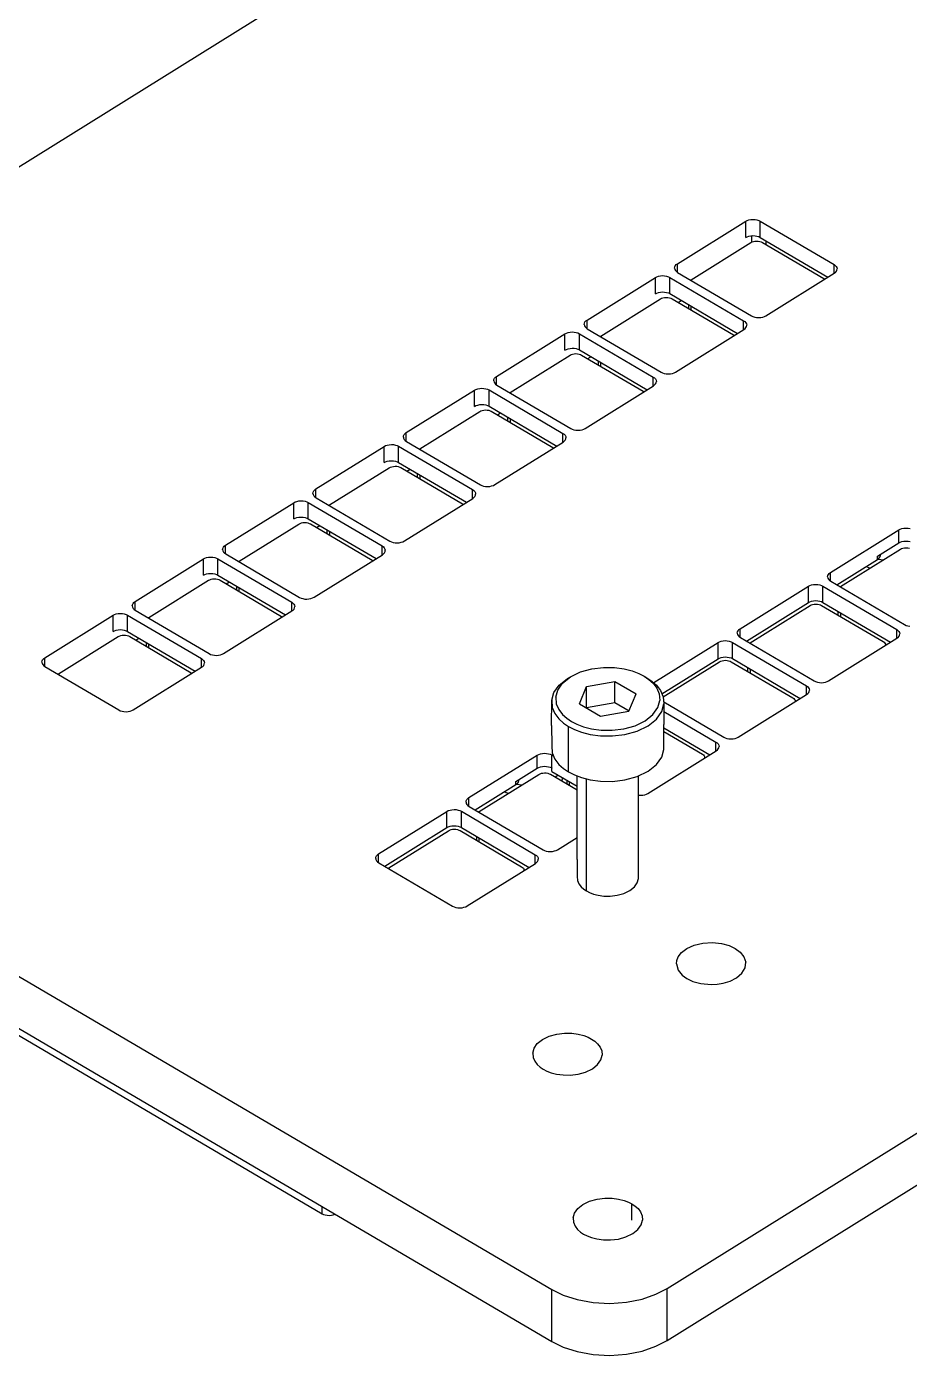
# Model space of a CAD drawing. Header units: millimetres. Extents: x -60 to 60, y 12 to 109.
# Drawn here: x -28.4 to 14.8, y 11.5 to 76.6 of the extents above; entities that cross this region are included whole.
import ezdxf

# ---------------------------------------------------------------- set-up
doc = ezdxf.new("R2010")
doc.units = ezdxf.units.MM
doc.layers.add('VISIBLE', color=7, linetype='Continuous')

msp = doc.modelspace()

# ---------------------------------------------------------------- linework, layer by layer
at = {"layer": 'VISIBLE'}
for p, q in [((-58.715, 51.078), (-2.978, 85.808)), ((3.475, 64.995), (6.819, 67.079)), ((6.819, 67.079), (6.889, 67.115)), ((6.819, 66.283), (6.819, 67.079)), ((6.889, 67.115), (6.973, 67.144)), ((6.973, 67.144), (7.068, 67.163)), ((7.068, 67.163), (7.171, 67.171)), ((7.171, 67.171), (7.273, 67.165)), ((7.273, 67.165), (7.37, 67.147)), ((7.37, 67.147), (7.455, 67.12)), ((7.455, 67.12), (7.526, 67.085)), ((7.526, 66.289), (7.526, 67.085)), ((7.526, 67.085), (11.142, 64.96)), ((4.143, 64.211), (7.069, 66.034)), ((6.819, 66.283), (6.889, 66.319)), ((6.819, 66.283), (6.819, 66.283)), ((6.889, 66.319), (6.973, 66.348)), ((6.973, 66.348), (7.068, 66.367)), ((7.068, 66.367), (7.171, 66.375)), ((7.069, 66.034), (7.125, 66.063)), ((7.115, 66.058), (7.115, 66.371)), ((7.125, 66.063), (7.192, 66.086)), ((7.125, 66.063), (7.192, 66.086)), ((7.171, 66.375), (7.273, 66.369)), ((7.192, 66.086), (7.269, 66.101)), ((7.192, 66.086), (7.269, 66.101)), ((7.269, 66.101), (7.35, 66.107)), ((7.269, 66.101), (7.35, 66.107)), ((7.273, 66.369), (7.37, 66.351)), ((7.35, 66.107), (7.433, 66.103)), ((7.37, 66.351), (7.455, 66.324)), ((7.433, 66.103), (7.51, 66.089)), ((7.455, 66.324), (7.526, 66.289)), ((7.51, 66.089), (7.578, 66.067)), ((7.526, 66.289), (10.843, 64.34)), ((7.578, 66.067), (7.635, 66.039)), ((7.635, 66.039), (10.648, 64.268)), ((7.822, 65.929), (7.822, 66.115)), ((3.334, 64.78), (3.343, 64.842)), ((3.334, 64.78), (3.346, 64.718)), ((3.343, 64.842), (3.372, 64.9)), ((3.346, 64.718), (3.378, 64.66)), ((3.372, 64.9), (3.418, 64.952)), ((3.378, 64.66), (3.426, 64.609)), ((3.418, 64.952), (3.475, 64.995)), ((3.426, 64.609), (3.485, 64.567)), ((3.475, 64.574), (3.475, 64.995)), ((3.485, 64.567), (7.101, 62.442)), ((7.808, 62.448), (11.152, 64.532)), ((11.142, 64.526), (11.142, 64.96)), ((11.142, 64.96), (11.201, 64.918)), ((11.152, 64.532), (11.21, 64.575)), ((11.201, 64.918), (11.249, 64.867)), ((11.21, 64.575), (11.255, 64.627)), ((11.249, 64.867), (11.281, 64.809)), ((11.255, 64.627), (11.284, 64.685)), ((11.281, 64.809), (11.293, 64.747)), ((11.284, 64.685), (11.293, 64.747)), ((-0.949, 62.238), (2.395, 64.322)), ((2.395, 64.322), (2.465, 64.358)), ((2.395, 63.526), (2.395, 64.322)), ((2.465, 64.358), (2.549, 64.387)), ((2.549, 64.387), (2.644, 64.407)), ((2.644, 64.407), (2.747, 64.414)), ((2.747, 64.414), (2.849, 64.408)), ((2.849, 64.408), (2.946, 64.391)), ((2.946, 64.391), (3.031, 64.363)), ((3.031, 64.363), (3.102, 64.328)), ((3.102, 63.532), (3.102, 64.328)), ((3.102, 64.328), (6.718, 62.203)), ((4.121, 64.194), (4.143, 64.211)), ((10.648, 64.268), (10.686, 64.241)), ((-0.281, 61.454), (2.645, 63.277)), ((2.395, 63.526), (2.465, 63.562)), ((2.395, 63.526), (2.395, 63.526)), ((2.465, 63.562), (2.549, 63.591)), ((2.549, 63.591), (2.644, 63.61)), ((2.644, 63.61), (2.747, 63.618)), ((2.645, 63.277), (2.701, 63.306)), ((2.701, 63.306), (2.768, 63.329)), ((2.701, 63.306), (2.768, 63.329)), ((2.747, 63.618), (2.849, 63.612)), ((2.768, 63.329), (2.845, 63.345)), ((2.768, 63.329), (2.845, 63.345)), ((2.845, 63.345), (2.926, 63.351)), ((2.845, 63.345), (2.926, 63.351)), ((2.849, 63.612), (2.946, 63.595)), ((2.926, 63.351), (3.008, 63.346)), ((2.946, 63.595), (3.031, 63.567)), ((3.008, 63.346), (3.086, 63.332)), ((3.031, 63.567), (3.102, 63.532)), ((3.086, 63.332), (3.154, 63.31)), ((3.102, 63.532), (6.419, 61.583)), ((3.154, 63.31), (3.211, 63.282)), ((3.211, 63.282), (6.224, 61.511)), ((3.51, 63.106), (3.664, 63.202)), ((4.03, 62.801), (4.03, 62.987)), ((4.151, 62.729), (4.151, 62.916)), ((-1.09, 62.023), (-1.081, 62.085)), ((-1.09, 62.023), (-1.078, 61.961)), ((-1.081, 62.085), (-1.052, 62.144)), ((-1.078, 61.961), (-1.046, 61.903)), ((-1.052, 62.144), (-1.006, 62.195)), ((-1.046, 61.903), (-0.998, 61.852)), ((-1.006, 62.195), (-0.949, 62.238)), ((-0.998, 61.852), (-0.939, 61.81)), ((-0.949, 61.818), (-0.949, 62.238)), ((6.718, 61.769), (6.718, 62.203)), ((6.718, 62.203), (6.777, 62.161)), ((6.777, 62.161), (6.825, 62.11)), ((6.785, 61.818), (6.831, 61.87)), ((6.825, 62.11), (6.857, 62.053)), ((6.831, 61.87), (6.86, 61.929)), ((6.857, 62.053), (6.869, 61.991)), ((6.86, 61.929), (6.869, 61.991)), ((7.101, 62.442), (7.172, 62.407)), ((7.172, 62.407), (7.257, 62.38)), ((7.257, 62.38), (7.354, 62.362)), ((7.354, 62.362), (7.457, 62.357)), ((7.457, 62.357), (7.559, 62.364)), ((7.559, 62.364), (7.655, 62.383)), ((7.655, 62.383), (7.739, 62.412)), ((7.739, 62.412), (7.808, 62.448)), ((-5.373, 59.481), (-2.029, 61.565)), ((-2.029, 61.565), (-1.959, 61.601)), ((-2.029, 60.769), (-2.029, 61.565)), ((-1.959, 61.601), (-1.875, 61.63)), ((-1.875, 61.63), (-1.78, 61.65)), ((-1.78, 61.65), (-1.677, 61.657)), ((-1.677, 61.657), (-1.575, 61.652)), ((-1.575, 61.652), (-1.478, 61.634)), ((-1.478, 61.634), (-1.393, 61.606)), ((-1.393, 61.606), (-1.322, 61.572)), ((-1.322, 60.776), (-1.322, 61.572)), ((-1.322, 61.572), (2.294, 59.447)), ((-0.939, 61.81), (2.677, 59.685)), ((-0.303, 61.437), (-0.281, 61.454)), ((3.384, 59.692), (6.728, 61.775)), ((6.224, 61.511), (6.262, 61.485)), ((6.728, 61.775), (6.785, 61.818)), ((-2.029, 60.769), (-1.959, 60.805)), ((-2.029, 60.769), (-2.029, 60.769)), ((-1.959, 60.805), (-1.875, 60.834)), ((-1.875, 60.834), (-1.78, 60.854)), ((-1.78, 60.854), (-1.677, 60.861)), ((-1.779, 60.52), (-1.723, 60.549)), ((-1.723, 60.549), (-1.656, 60.573)), ((-1.723, 60.549), (-1.656, 60.573)), ((-1.677, 60.861), (-1.575, 60.855)), ((-1.656, 60.573), (-1.58, 60.588)), ((-1.656, 60.573), (-1.58, 60.588)), ((-1.58, 60.588), (-1.498, 60.594)), ((-1.58, 60.588), (-1.498, 60.594)), ((-1.575, 60.855), (-1.478, 60.838)), ((-1.498, 60.594), (-1.416, 60.589)), ((-1.478, 60.838), (-1.393, 60.81)), ((-1.416, 60.589), (-1.338, 60.575)), ((-1.393, 60.81), (-1.322, 60.776)), ((-1.338, 60.575), (-1.27, 60.553)), ((-1.322, 60.776), (1.995, 58.826)), ((-1.27, 60.553), (-1.213, 60.525)), ((-1.213, 60.525), (1.8, 58.755)), ((-4.705, 58.697), (-1.779, 60.52)), ((-0.914, 60.35), (-0.76, 60.445)), ((-0.394, 60.044), (-0.394, 60.23)), ((-0.273, 59.973), (-0.273, 60.159)), ((-5.514, 59.266), (-5.505, 59.328)), ((-5.514, 59.266), (-5.502, 59.204)), ((-5.505, 59.328), (-5.476, 59.387)), ((-5.476, 59.387), (-5.43, 59.438)), ((-5.43, 59.438), (-5.373, 59.481)), ((-5.373, 59.061), (-5.373, 59.481)), ((2.294, 59.012), (2.294, 59.447)), ((2.294, 59.447), (2.353, 59.405)), ((2.353, 59.405), (2.401, 59.354)), ((2.401, 59.354), (2.433, 59.296)), ((2.433, 59.296), (2.445, 59.234)), ((2.436, 59.172), (2.445, 59.234)), ((2.677, 59.685), (2.748, 59.651)), ((2.748, 59.651), (2.833, 59.623)), ((2.833, 59.623), (2.93, 59.605)), ((2.93, 59.605), (3.032, 59.6)), ((3.032, 59.6), (3.135, 59.607)), ((3.135, 59.607), (3.23, 59.626)), ((3.23, 59.626), (3.314, 59.656)), ((3.314, 59.656), (3.384, 59.692)), ((-9.797, 56.725), (-6.453, 58.809)), ((-6.453, 58.809), (-6.384, 58.845)), ((-6.453, 58.013), (-6.453, 58.809)), ((-6.384, 58.845), (-6.3, 58.874)), ((-6.3, 58.874), (-6.204, 58.893)), ((-6.204, 58.893), (-6.102, 58.9)), ((-6.102, 58.9), (-5.999, 58.895)), ((-5.999, 58.895), (-5.902, 58.877)), ((-5.902, 58.877), (-5.817, 58.85)), ((-5.817, 58.85), (-5.746, 58.815)), ((-5.746, 58.019), (-5.746, 58.815)), ((-5.746, 58.815), (-2.13, 56.69)), ((-5.502, 59.204), (-5.47, 59.146)), ((-5.47, 59.146), (-5.422, 59.096)), ((-5.422, 59.096), (-5.363, 59.054)), ((-5.363, 59.054), (-1.747, 56.929)), ((-4.727, 58.68), (-4.705, 58.697)), ((-1.04, 56.935), (2.304, 59.019)), ((1.8, 58.755), (1.837, 58.728)), ((2.304, 59.019), (2.361, 59.062)), ((2.361, 59.062), (2.407, 59.113)), ((2.407, 59.113), (2.436, 59.172)), ((-6.453, 58.013), (-6.384, 58.048)), ((-6.453, 58.013), (-6.453, 58.013)), ((-6.384, 58.048), (-6.3, 58.078)), ((-6.3, 58.078), (-6.204, 58.097)), ((-6.204, 58.097), (-6.102, 58.104)), ((-6.102, 58.104), (-5.999, 58.099)), ((-5.999, 58.099), (-5.902, 58.081)), ((-5.902, 58.081), (-5.817, 58.053)), ((-5.817, 58.053), (-5.746, 58.019)), ((-5.746, 58.019), (-2.429, 56.069)), ((-9.129, 55.94), (-6.203, 57.764)), ((-6.203, 57.764), (-6.147, 57.792)), ((-6.147, 57.792), (-6.08, 57.816)), ((-6.147, 57.792), (-6.08, 57.816)), ((-6.08, 57.816), (-6.004, 57.831)), ((-6.08, 57.816), (-6.004, 57.831)), ((-6.004, 57.831), (-5.922, 57.837)), ((-6.004, 57.831), (-5.922, 57.837)), ((-5.922, 57.837), (-5.84, 57.833)), ((-5.84, 57.833), (-5.762, 57.819)), ((-5.762, 57.819), (-5.694, 57.796)), ((-5.694, 57.796), (-5.637, 57.769)), ((-5.637, 57.769), (-2.624, 55.998)), ((-5.338, 57.593), (-5.184, 57.689)), ((-4.818, 57.287), (-4.818, 57.473)), ((-4.697, 57.216), (-4.697, 57.402)), ((-9.929, 56.572), (-9.9, 56.63)), ((-9.9, 56.63), (-9.855, 56.682)), ((-9.855, 56.682), (-9.797, 56.725)), ((-9.797, 56.304), (-9.797, 56.725)), ((-2.13, 56.255), (-2.13, 56.69)), ((-2.13, 56.69), (-2.071, 56.648)), ((-2.071, 56.648), (-2.023, 56.597)), ((-1.747, 56.929), (-1.676, 56.894)), ((-1.676, 56.894), (-1.591, 56.866)), ((-1.591, 56.866), (-1.494, 56.849)), ((-1.494, 56.849), (-1.392, 56.843)), ((-1.392, 56.843), (-1.289, 56.85)), ((-1.289, 56.85), (-1.194, 56.87)), ((-1.194, 56.87), (-1.11, 56.899)), ((-1.11, 56.899), (-1.04, 56.935)), ((-14.221, 53.968), (-10.877, 56.052)), ((-10.877, 56.052), (-10.808, 56.088)), ((-10.877, 55.256), (-10.877, 56.052)), ((-10.808, 56.088), (-10.724, 56.117)), ((-10.724, 56.117), (-10.628, 56.136)), ((-10.628, 56.136), (-10.526, 56.144)), ((-10.526, 56.144), (-10.423, 56.138)), ((-10.423, 56.138), (-10.327, 56.12)), ((-10.327, 56.12), (-10.241, 56.093)), ((-10.241, 56.093), (-10.17, 56.058)), ((-10.17, 55.262), (-10.17, 56.058)), ((-10.17, 56.058), (-6.555, 53.933)), ((-9.938, 56.51), (-9.929, 56.572)), ((-9.938, 56.51), (-9.926, 56.448)), ((-9.926, 56.448), (-9.894, 56.39)), ((-9.894, 56.39), (-9.846, 56.339)), ((-9.846, 56.339), (-9.787, 56.297)), ((-9.787, 56.297), (-6.171, 54.172)), ((-5.464, 54.178), (-2.12, 56.262)), ((-2.624, 55.998), (-2.587, 55.971)), ((-2.12, 56.262), (-2.063, 56.305)), ((-2.063, 56.305), (-2.017, 56.357)), ((-2.023, 56.597), (-1.991, 56.539)), ((-2.017, 56.357), (-1.988, 56.415)), ((-1.991, 56.539), (-1.979, 56.477)), ((-1.988, 56.415), (-1.979, 56.477)), ((-10.808, 55.292), (-10.724, 55.321)), ((-10.724, 55.321), (-10.628, 55.34)), ((-10.628, 55.34), (-10.526, 55.347)), ((-10.526, 55.347), (-10.423, 55.342)), ((-10.423, 55.342), (-10.327, 55.324)), ((-10.327, 55.324), (-10.241, 55.297)), ((-9.152, 55.923), (-9.129, 55.94)), ((-13.553, 53.184), (-10.627, 55.007)), ((-10.877, 55.256), (-10.808, 55.292)), ((-10.877, 55.256), (-10.877, 55.256)), ((-10.627, 55.007), (-10.571, 55.036)), ((-10.571, 55.036), (-10.504, 55.059)), ((-10.571, 55.036), (-10.504, 55.059)), ((-10.504, 55.059), (-10.428, 55.074)), ((-10.504, 55.059), (-10.428, 55.074)), ((-10.428, 55.074), (-10.346, 55.08)), ((-10.428, 55.074), (-10.346, 55.08)), ((-10.346, 55.08), (-10.264, 55.076)), ((-10.264, 55.076), (-10.187, 55.062)), ((-10.241, 55.297), (-10.17, 55.262)), ((-10.187, 55.062), (-10.118, 55.04)), ((-10.17, 55.262), (-6.853, 53.313)), ((-10.118, 55.04), (-10.061, 55.012)), ((-10.061, 55.012), (-7.048, 53.241)), ((-9.762, 54.836), (-9.608, 54.932)), ((-9.242, 54.53), (-9.242, 54.717)), ((-9.121, 54.459), (-9.121, 54.645)), ((-6.171, 54.172), (-6.1, 54.137)), ((-6.1, 54.137), (-6.015, 54.109)), ((-6.015, 54.109), (-5.918, 54.092)), ((-5.918, 54.092), (-5.816, 54.086)), ((-5.816, 54.086), (-5.713, 54.094)), ((-5.713, 54.094), (-5.618, 54.113)), ((-5.618, 54.113), (-5.534, 54.142)), ((-5.534, 54.142), (-5.464, 54.178)), ((-15.148, 53.36), (-15.052, 53.38)), ((-15.052, 53.38), (-14.95, 53.387)), ((-14.95, 53.387), (-14.847, 53.381)), ((-14.847, 53.381), (-14.751, 53.364)), ((-14.751, 53.364), (-14.665, 53.336)), ((-14.363, 53.753), (-14.353, 53.815)), ((-14.363, 53.753), (-14.35, 53.691)), ((-14.353, 53.815), (-14.324, 53.873)), ((-14.35, 53.691), (-14.318, 53.633)), ((-14.324, 53.873), (-14.279, 53.925)), ((-14.318, 53.633), (-14.27, 53.582)), ((-14.279, 53.925), (-14.221, 53.968)), ((-14.27, 53.582), (-14.211, 53.54)), ((-14.221, 53.547), (-14.221, 53.968)), ((-14.211, 53.54), (-10.595, 51.415)), ((-9.888, 51.421), (-6.544, 53.505)), ((-6.555, 53.499), (-6.555, 53.933)), ((-6.555, 53.933), (-6.495, 53.891)), ((-6.544, 53.505), (-6.487, 53.548)), ((-6.495, 53.891), (-6.447, 53.84)), ((-6.487, 53.548), (-6.441, 53.6)), ((-6.447, 53.84), (-6.415, 53.782)), ((-6.441, 53.6), (-6.412, 53.658)), ((-6.415, 53.782), (-6.403, 53.72)), ((-6.412, 53.658), (-6.403, 53.72)), ((-18.645, 51.211), (-15.301, 53.295)), ((-15.301, 53.295), (-15.232, 53.331)), ((-15.301, 52.499), (-15.301, 53.295)), ((-15.232, 53.331), (-15.148, 53.36)), ((-14.665, 53.336), (-14.594, 53.301)), ((-14.594, 52.505), (-14.594, 53.301)), ((-14.594, 53.301), (-10.979, 51.176)), ((-13.576, 53.167), (-13.553, 53.184)), ((-7.048, 53.241), (-7.011, 53.214)), ((-17.977, 50.427), (-15.051, 52.25)), ((-15.301, 52.499), (-15.232, 52.535)), ((-15.301, 52.499), (-15.301, 52.499)), ((-15.232, 52.535), (-15.148, 52.564)), ((-15.148, 52.564), (-15.052, 52.583)), ((-15.052, 52.583), (-14.95, 52.591)), ((-15.051, 52.25), (-14.996, 52.279)), ((-14.996, 52.279), (-14.928, 52.302)), ((-14.996, 52.279), (-14.928, 52.302)), ((-14.95, 52.591), (-14.847, 52.585)), ((-14.928, 52.302), (-14.852, 52.318)), ((-14.928, 52.302), (-14.852, 52.318)), ((-14.852, 52.318), (-14.77, 52.324)), ((-14.852, 52.318), (-14.77, 52.324)), ((-14.847, 52.585), (-14.751, 52.568)), ((-14.77, 52.324), (-14.688, 52.319)), ((-14.751, 52.568), (-14.665, 52.54)), ((-14.688, 52.319), (-14.611, 52.305)), ((-14.665, 52.54), (-14.594, 52.505)), ((-14.611, 52.305), (-14.542, 52.283)), ((-14.594, 52.505), (-11.277, 50.556)), ((-14.542, 52.283), (-14.485, 52.255)), ((-14.485, 52.255), (-11.473, 50.484)), ((-14.186, 52.079), (-14.032, 52.175)), ((-13.666, 51.774), (-13.666, 51.96)), ((-13.545, 51.702), (-13.545, 51.889)), ((-10.595, 51.415), (-10.524, 51.38)), ((-9.958, 51.385), (-9.888, 51.421)), ((10.968, 49.877), (14.312, 51.96)), ((14.312, 51.96), (14.382, 51.996)), ((14.312, 51.324), (14.312, 51.96)), ((14.382, 51.996), (14.466, 52.026)), ((14.466, 52.026), (14.562, 52.045)), ((14.562, 52.045), (14.664, 52.052)), ((14.562, 51.408), (14.664, 51.415)), ((14.664, 52.052), (14.766, 52.047)), ((14.664, 51.415), (14.766, 51.41)), ((14.766, 52.047), (14.863, 52.029)), ((-18.787, 50.996), (-18.777, 51.058)), ((-18.787, 50.996), (-18.774, 50.934)), ((-18.777, 51.058), (-18.748, 51.117)), ((-18.774, 50.934), (-18.743, 50.876)), ((-18.748, 51.117), (-18.703, 51.168)), ((-18.743, 50.876), (-18.694, 50.825)), ((-18.703, 51.168), (-18.645, 51.211)), ((-18.694, 50.825), (-18.635, 50.783)), ((-18.645, 50.791), (-18.645, 51.211)), ((-18.635, 50.783), (-15.02, 48.658)), ((-10.979, 50.742), (-10.979, 51.176)), ((-10.979, 51.176), (-10.919, 51.134)), ((-10.968, 50.748), (-10.911, 50.791)), ((-10.919, 51.134), (-10.871, 51.083)), ((-10.911, 50.791), (-10.865, 50.843)), ((-10.871, 51.083), (-10.839, 51.026)), ((-10.865, 50.843), (-10.836, 50.902)), ((-10.839, 51.026), (-10.827, 50.964)), ((-10.836, 50.902), (-10.827, 50.964)), ((-10.524, 51.38), (-10.439, 51.353)), ((-10.439, 51.353), (-10.342, 51.335)), ((-10.342, 51.335), (-10.24, 51.33)), ((-10.24, 51.33), (-10.137, 51.337)), ((-10.137, 51.337), (-10.042, 51.356)), ((-10.042, 51.356), (-9.958, 51.385)), ((11.464, 49.193), (14.39, 51.017)), ((13.27, 50.674), (14.312, 51.324)), ((13.41, 50.708), (13.41, 50.761)), ((14.312, 51.324), (14.382, 51.36)), ((14.382, 51.36), (14.466, 51.389)), ((14.39, 51.017), (14.446, 51.046)), ((14.446, 51.046), (14.513, 51.069)), ((14.446, 51.046), (14.513, 51.069)), ((14.466, 51.389), (14.562, 51.408)), ((14.513, 51.069), (14.59, 51.084)), ((14.513, 51.069), (14.59, 51.084)), ((14.59, 51.084), (14.672, 51.09)), ((14.59, 51.084), (14.672, 51.09)), ((14.672, 51.09), (14.754, 51.086)), ((14.754, 51.086), (14.831, 51.072)), ((14.766, 51.41), (14.863, 51.392)), ((-23.069, 48.454), (-19.725, 50.538)), ((-19.725, 50.538), (-19.656, 50.574)), ((-19.725, 49.742), (-19.725, 50.538)), ((-19.656, 50.574), (-19.572, 50.603)), ((-19.572, 50.603), (-19.476, 50.623)), ((-19.476, 50.623), (-19.374, 50.63)), ((-19.374, 50.63), (-19.271, 50.625)), ((-19.271, 50.625), (-19.175, 50.607)), ((-19.175, 50.607), (-19.089, 50.579)), ((-19.089, 50.579), (-19.018, 50.545)), ((-19.018, 49.748), (-19.018, 50.545)), ((-19.018, 50.545), (-15.403, 48.42)), ((-18, 50.41), (-17.977, 50.427)), ((-14.312, 48.665), (-10.968, 50.748)), ((-11.473, 50.484), (-11.435, 50.458)), ((11.277, 49.273), (13.27, 50.515)), ((12.719, 50.171), (12.793, 50.133)), ((12.793, 50.133), (12.905, 50.091)), ((13.27, 50.515), (13.27, 50.674)), ((13.27, 50.674), (13.27, 50.674)), ((13.27, 50.515), (13.337, 50.567)), ((13.295, 50.534), (13.559, 50.498)), ((13.337, 50.567), (13.387, 50.632)), ((13.387, 50.632), (13.41, 50.708)), ((-22.401, 47.67), (-19.475, 49.493)), ((-19.725, 49.742), (-19.656, 49.778)), ((-19.725, 49.742), (-19.725, 49.742)), ((-19.656, 49.778), (-19.572, 49.807)), ((-19.572, 49.807), (-19.476, 49.827)), ((-19.476, 49.827), (-19.374, 49.834)), ((-19.475, 49.493), (-19.42, 49.522)), ((-19.42, 49.522), (-19.352, 49.545)), ((-19.42, 49.522), (-19.352, 49.545)), ((-19.374, 49.834), (-19.271, 49.828)), ((-19.352, 49.545), (-19.276, 49.561)), ((-19.352, 49.545), (-19.276, 49.561)), ((-19.276, 49.561), (-19.194, 49.567)), ((-19.276, 49.561), (-19.194, 49.567)), ((-19.271, 49.828), (-19.175, 49.811)), ((-19.194, 49.567), (-19.112, 49.562)), ((-19.175, 49.811), (-19.089, 49.783)), ((-19.112, 49.562), (-19.035, 49.548)), ((-19.089, 49.783), (-19.018, 49.748)), ((-19.035, 49.548), (-18.966, 49.526)), ((-19.018, 49.748), (-15.701, 47.799)), ((-18.966, 49.526), (-18.91, 49.498)), ((-18.91, 49.498), (-15.897, 47.728)), ((2.978, 14.817), (58.715, 49.547)), ((10.827, 49.661), (10.836, 49.723)), ((10.827, 49.661), (10.839, 49.599)), ((10.836, 49.723), (10.865, 49.782)), ((10.839, 49.599), (10.871, 49.542)), ((10.865, 49.782), (10.911, 49.834)), ((10.871, 49.542), (10.919, 49.491)), ((10.911, 49.834), (10.968, 49.877)), ((10.919, 49.491), (10.979, 49.449)), ((10.968, 49.456), (10.968, 49.877)), ((-18.61, 49.323), (-18.456, 49.418)), ((-18.09, 49.017), (-18.09, 49.203)), ((-17.969, 48.946), (-17.969, 49.132)), ((6.544, 47.12), (9.888, 49.204)), ((9.888, 49.204), (9.958, 49.24)), ((9.888, 48.408), (9.888, 49.204)), ((9.958, 49.24), (10.042, 49.269)), ((10.042, 49.269), (10.137, 49.288)), ((10.137, 49.288), (10.24, 49.295)), ((10.24, 49.295), (10.342, 49.29)), ((10.342, 49.29), (10.439, 49.272)), ((10.439, 49.272), (10.524, 49.245)), ((10.524, 49.245), (10.595, 49.21)), ((10.595, 48.414), (10.595, 49.21)), ((10.595, 49.21), (14.211, 47.085)), ((10.979, 49.449), (14.594, 47.324)), ((11.442, 49.176), (11.464, 49.193)), ((-23.211, 48.239), (-23.202, 48.301)), ((-23.211, 48.239), (-23.199, 48.177)), ((-23.202, 48.301), (-23.172, 48.36)), ((-23.199, 48.177), (-23.167, 48.119)), ((-23.172, 48.36), (-23.127, 48.411)), ((-23.127, 48.411), (-23.069, 48.454)), ((-23.069, 48.034), (-23.069, 48.454)), ((-15.403, 47.985), (-15.403, 48.42)), ((-15.403, 48.42), (-15.343, 48.378)), ((-15.343, 48.378), (-15.295, 48.327)), ((-15.295, 48.327), (-15.263, 48.269)), ((-15.263, 48.269), (-15.251, 48.207)), ((-15.26, 48.145), (-15.251, 48.207)), ((-15.02, 48.658), (-14.948, 48.624)), ((-14.948, 48.624), (-14.863, 48.596)), ((-14.863, 48.596), (-14.766, 48.578)), ((-14.766, 48.578), (-14.664, 48.573)), ((-14.664, 48.573), (-14.562, 48.58)), ((-14.562, 48.58), (-14.466, 48.599)), ((-14.466, 48.599), (-14.382, 48.629)), ((-14.382, 48.629), (-14.312, 48.665)), ((6.853, 46.516), (9.888, 48.408)), ((7.04, 46.437), (9.966, 48.26)), ((9.888, 48.408), (9.958, 48.444)), ((9.958, 48.444), (10.042, 48.473)), ((9.966, 48.26), (10.022, 48.289)), ((10.022, 48.289), (10.089, 48.312)), ((10.022, 48.289), (10.089, 48.312)), ((10.042, 48.473), (10.137, 48.492)), ((10.089, 48.312), (10.166, 48.327)), ((10.089, 48.312), (10.166, 48.327)), ((10.137, 48.492), (10.24, 48.499)), ((10.166, 48.327), (10.247, 48.333)), ((10.166, 48.327), (10.247, 48.333)), ((10.24, 48.499), (10.342, 48.494)), ((10.247, 48.333), (10.33, 48.329)), ((10.33, 48.329), (10.407, 48.315)), ((10.342, 48.494), (10.439, 48.476)), ((10.407, 48.315), (10.475, 48.293)), ((10.439, 48.476), (10.524, 48.449)), ((10.475, 48.293), (10.532, 48.265)), ((10.524, 48.449), (10.595, 48.414)), ((10.532, 48.265), (13.545, 46.494)), ((10.595, 48.414), (13.912, 46.464)), ((-58.632, 47.654), (-2.678, 14.767)), ((-27.494, 45.698), (-24.149, 47.782)), ((-24.149, 47.782), (-24.08, 47.818)), ((-24.149, 46.985), (-24.149, 47.782)), ((-24.08, 47.818), (-23.996, 47.847)), ((-23.996, 47.847), (-23.9, 47.866)), ((-23.9, 47.866), (-23.798, 47.873)), ((-23.798, 47.873), (-23.695, 47.868)), ((-23.695, 47.868), (-23.599, 47.85)), ((-23.599, 47.85), (-23.513, 47.823)), ((-23.513, 47.823), (-23.442, 47.788)), ((-23.442, 46.992), (-23.442, 47.788)), ((-23.442, 47.788), (-19.827, 45.663)), ((-23.167, 48.119), (-23.119, 48.069)), ((-23.119, 48.069), (-23.059, 48.027)), ((-23.059, 48.027), (-19.444, 45.902)), ((-22.424, 47.653), (-22.401, 47.67)), ((-18.737, 45.908), (-15.392, 47.992)), ((-15.897, 47.728), (-15.859, 47.701)), ((-15.392, 47.992), (-15.335, 48.035)), ((-15.335, 48.035), (-15.289, 48.086)), ((-15.289, 48.086), (-15.26, 48.145)), ((11.351, 47.783), (11.351, 47.97)), ((11.473, 47.712), (11.473, 47.898)), ((-24.149, 46.985), (-24.08, 47.021)), ((-24.149, 46.985), (-24.149, 46.985)), ((-24.08, 47.021), (-23.996, 47.051)), ((-23.996, 47.051), (-23.9, 47.07)), ((-23.9, 47.07), (-23.798, 47.077)), ((-23.798, 47.077), (-23.695, 47.072)), ((-23.695, 47.072), (-23.599, 47.054)), ((-23.599, 47.054), (-23.513, 47.026)), ((-23.513, 47.026), (-23.442, 46.992)), ((-23.442, 46.992), (-20.126, 45.042)), ((2.978, 12.269), (58.715, 47)), ((6.403, 46.905), (6.412, 46.967)), ((6.403, 46.905), (6.415, 46.843)), ((6.412, 46.967), (6.441, 47.025)), ((6.441, 47.025), (6.487, 47.077)), ((6.487, 47.077), (6.544, 47.12)), ((6.544, 46.699), (6.544, 47.12)), ((14.211, 46.651), (14.211, 47.085)), ((14.211, 47.085), (14.27, 47.043)), ((14.27, 47.043), (14.318, 46.992)), ((14.318, 46.992), (14.35, 46.934)), ((14.35, 46.934), (14.363, 46.872)), ((14.353, 46.81), (14.363, 46.872)), ((14.594, 47.324), (14.665, 47.289)), ((14.665, 47.289), (14.751, 47.261)), ((14.751, 47.261), (14.847, 47.244)), ((-26.825, 44.913), (-23.899, 46.737)), ((-23.899, 46.737), (-23.844, 46.765)), ((-23.844, 46.765), (-23.776, 46.789)), ((-23.844, 46.765), (-23.776, 46.789)), ((-23.776, 46.789), (-23.7, 46.804)), ((-23.776, 46.789), (-23.7, 46.804)), ((-23.7, 46.804), (-23.618, 46.81)), ((-23.7, 46.804), (-23.618, 46.81)), ((-23.618, 46.81), (-23.536, 46.806)), ((-23.536, 46.806), (-23.459, 46.792)), ((-23.459, 46.792), (-23.39, 46.769)), ((-23.39, 46.769), (-23.334, 46.742)), ((-23.334, 46.742), (-20.321, 44.971)), ((-23.034, 46.566), (-22.881, 46.662)), ((-22.514, 46.26), (-22.514, 46.446)), ((-22.393, 46.189), (-22.393, 46.375)), ((2.313, 44.483), (5.464, 46.447)), ((5.464, 46.447), (5.534, 46.483)), ((5.464, 45.651), (5.464, 46.447)), ((5.534, 46.483), (5.618, 46.512)), ((5.618, 46.512), (5.713, 46.531)), ((5.713, 46.531), (5.816, 46.539)), ((5.816, 46.539), (5.918, 46.533)), ((5.918, 46.533), (6.015, 46.516)), ((6.015, 46.516), (6.1, 46.488)), ((6.1, 46.488), (6.171, 46.453)), ((6.171, 45.657), (6.171, 46.453)), ((6.171, 46.453), (9.787, 44.328)), ((6.415, 46.843), (6.447, 46.785)), ((6.447, 46.785), (6.495, 46.734)), ((6.495, 46.734), (6.555, 46.692)), ((6.555, 46.692), (10.17, 44.567)), ((7.018, 46.42), (7.04, 46.437)), ((10.877, 44.573), (14.221, 46.657)), ((13.545, 46.494), (13.592, 46.46)), ((13.592, 46.46), (13.631, 46.42)), ((13.592, 46.46), (13.631, 46.42)), ((13.631, 46.42), (13.656, 46.373)), ((13.631, 46.42), (13.656, 46.373)), ((13.656, 46.373), (13.666, 46.324)), ((13.656, 46.373), (13.666, 46.324)), ((13.664, 46.31), (13.666, 46.324)), ((13.666, 46.311), (13.666, 46.324)), ((14.221, 46.657), (14.279, 46.7)), ((14.279, 46.7), (14.324, 46.752)), ((14.324, 46.752), (14.353, 46.81)), ((-27.626, 45.545), (-27.597, 45.603)), ((-27.597, 45.603), (-27.551, 45.655)), ((-27.551, 45.655), (-27.494, 45.698)), ((-27.494, 45.277), (-27.494, 45.698)), ((-19.827, 45.228), (-19.827, 45.663)), ((-19.827, 45.663), (-19.767, 45.621)), ((-19.767, 45.621), (-19.719, 45.57)), ((-19.719, 45.57), (-19.687, 45.512)), ((-19.444, 45.902), (-19.373, 45.867)), ((-19.373, 45.867), (-19.287, 45.839)), ((-19.287, 45.839), (-19.191, 45.822)), ((-19.191, 45.822), (-19.088, 45.816)), ((-19.088, 45.816), (-18.986, 45.823)), ((-18.986, 45.823), (-18.89, 45.843)), ((-18.89, 45.843), (-18.806, 45.872)), ((-18.806, 45.872), (-18.737, 45.908)), ((2.72, 43.941), (5.464, 45.651)), ((5.464, 45.651), (5.534, 45.687)), ((5.534, 45.687), (5.618, 45.716)), ((5.598, 45.532), (5.665, 45.555)), ((5.598, 45.532), (5.665, 45.555)), ((5.618, 45.716), (5.713, 45.735)), ((5.665, 45.555), (5.742, 45.571)), ((5.665, 45.555), (5.742, 45.571)), ((5.713, 45.735), (5.816, 45.743)), ((5.742, 45.571), (5.823, 45.577)), ((5.742, 45.571), (5.823, 45.577)), ((5.816, 45.743), (5.918, 45.737)), ((5.823, 45.577), (5.905, 45.572)), ((5.905, 45.572), (5.983, 45.558)), ((5.918, 45.737), (6.015, 45.719)), ((5.983, 45.558), (6.051, 45.536)), ((6.015, 45.719), (6.1, 45.692)), ((6.1, 45.692), (6.171, 45.657)), ((6.171, 45.657), (9.488, 43.708)), ((-58.632, 45.107), (-2.678, 12.219)), ((-27.635, 45.483), (-27.626, 45.545)), ((-27.635, 45.483), (-27.623, 45.421)), ((-27.623, 45.421), (-27.591, 45.363)), ((-27.591, 45.363), (-27.543, 45.312)), ((-27.543, 45.312), (-27.483, 45.27)), ((-27.483, 45.27), (-23.868, 43.145)), ((-26.848, 44.896), (-26.825, 44.913)), ((-23.161, 43.151), (-19.816, 45.235)), ((-20.321, 44.971), (-20.283, 44.944)), ((-19.816, 45.235), (-19.759, 45.278)), ((-19.759, 45.278), (-19.713, 45.33)), ((-19.713, 45.33), (-19.684, 45.388)), ((-19.687, 45.512), (-19.675, 45.45)), ((-19.684, 45.388), (-19.675, 45.45)), ((-1.762, 44.765), (-1.268, 45.004)), ((-1.268, 45.004), (-0.711, 45.159)), ((-0.711, 45.159), (-0.143, 45.227)), ((-0.143, 45.227), (0.391, 45.22)), ((0.391, 45.22), (0.863, 45.156)), ((0.863, 45.156), (1.261, 45.053)), ((1.261, 45.053), (1.585, 44.929)), ((1.585, 44.929), (1.844, 44.797)), ((2.784, 43.785), (5.542, 45.503)), ((5.542, 45.503), (5.598, 45.532)), ((6.051, 45.536), (6.108, 45.508)), ((6.108, 45.508), (9.121, 43.737)), ((6.927, 45.027), (6.927, 45.213)), ((7.048, 44.955), (7.048, 45.142)), ((-2.575, 43.992), (-2.316, 44.36)), ((-2.383, 44.117), (-2.143, 44.459)), ((-2.316, 44.36), (-1.905, 44.69)), ((-2.143, 44.459), (-1.762, 44.765)), ((-1.905, 44.69), (-1.762, 44.765)), ((-1.321, 43.451), (-0.968, 44.298)), ((-0.968, 44.298), (0.42, 44.536)), ((-0.968, 43.263), (-0.968, 44.298)), ((0.42, 43.502), (0.42, 44.536)), ((0.42, 44.536), (1.456, 43.928)), ((1.844, 44.797), (2.071, 44.644)), ((1.844, 44.797), (1.983, 44.724)), ((1.983, 44.724), (2.228, 44.56)), ((2.071, 44.644), (2.285, 44.451)), ((2.228, 44.56), (2.459, 44.352)), ((2.285, 44.451), (2.466, 44.213)), ((2.459, 44.352), (2.654, 44.095)), ((9.787, 43.894), (9.787, 44.328)), ((9.787, 44.328), (9.846, 44.286)), ((9.846, 44.286), (9.894, 44.235)), ((10.17, 44.567), (10.241, 44.532)), ((10.241, 44.532), (10.327, 44.505)), ((10.327, 44.505), (10.423, 44.487)), ((10.423, 44.487), (10.526, 44.481)), ((10.526, 44.481), (10.628, 44.489)), ((10.628, 44.489), (10.724, 44.508)), ((10.724, 44.508), (10.808, 44.537)), ((10.808, 44.537), (10.877, 44.573)), ((-2.682, 42.391), (-2.679, 43.619)), ((-2.679, 43.619), (-2.575, 43.992)), ((-2.679, 43.619), (-2.649, 43.271)), ((-2.479, 43.772), (-2.383, 44.117)), ((-2.479, 43.772), (-2.452, 43.449)), ((1.103, 43.081), (1.456, 43.928)), ((2.466, 44.213), (2.586, 43.93)), ((2.517, 43.262), (2.614, 43.607)), ((2.586, 43.93), (2.614, 43.607)), ((2.654, 44.095), (2.784, 43.79)), ((2.784, 43.79), (2.813, 43.442)), ((6.453, 41.816), (9.797, 43.9)), ((9.121, 43.737), (9.168, 43.704)), ((9.168, 43.704), (9.207, 43.663)), ((9.168, 43.704), (9.207, 43.663)), ((9.207, 43.663), (9.232, 43.617)), ((9.207, 43.663), (9.232, 43.617)), ((9.232, 43.617), (9.242, 43.567)), ((9.232, 43.617), (9.242, 43.567)), ((9.797, 43.9), (9.855, 43.943)), ((9.855, 43.943), (9.9, 43.995)), ((9.894, 44.235), (9.926, 44.177)), ((9.9, 43.995), (9.929, 44.053)), ((9.926, 44.177), (9.938, 44.115)), ((9.929, 44.053), (9.938, 44.115)), ((-23.868, 43.145), (-23.797, 43.11)), ((-23.797, 43.11), (-23.711, 43.082)), ((-23.711, 43.082), (-23.615, 43.065)), ((-23.615, 43.065), (-23.512, 43.059)), ((-23.512, 43.059), (-23.41, 43.067)), ((-23.41, 43.067), (-23.314, 43.086)), ((-23.314, 43.086), (-23.23, 43.115)), ((-23.23, 43.115), (-23.161, 43.151)), ((-2.649, 43.271), (-2.519, 42.965)), ((-2.519, 42.965), (-2.324, 42.709)), ((-2.452, 43.449), (-2.331, 43.166)), ((-2.331, 43.166), (-2.15, 42.928)), ((-1.321, 43.451), (-0.286, 42.843)), ((-0.975, 43.247), (-0.968, 43.263)), ((-0.968, 43.263), (0.42, 43.502)), ((-0.286, 42.843), (1.103, 43.081)), ((0.42, 43.502), (1.109, 43.097)), ((2.278, 42.92), (2.517, 43.262)), ((2.451, 42.7), (2.71, 43.069)), ((2.71, 43.069), (2.813, 43.442)), ((2.805, 43.539), (5.746, 41.81)), ((2.813, 43.442), (2.817, 42.44)), ((2.815, 43.069), (5.363, 41.571)), ((9.24, 43.553), (9.242, 43.567)), ((9.242, 43.554), (9.242, 43.567)), ((-2.682, 42.391), (-2.679, 41.39)), ((-2.324, 42.709), (-2.094, 42.501)), ((-2.15, 42.928), (-1.936, 42.735)), ((-2.094, 42.501), (-1.849, 42.336)), ((-1.936, 42.735), (-1.709, 42.582)), ((-1.849, 40.107), (-1.849, 42.336)), ((-1.849, 42.336), (-1.57, 42.193)), ((-1.709, 42.582), (-1.451, 42.45)), ((-1.451, 42.45), (-1.126, 42.326)), ((-1.126, 42.326), (-0.728, 42.223)), ((0.845, 42.22), (1.403, 42.375)), ((1.403, 42.375), (1.897, 42.614)), ((1.508, 42.113), (2.04, 42.371)), ((1.897, 42.614), (2.278, 42.92)), ((2.04, 42.371), (2.451, 42.7)), ((2.813, 41.213), (2.817, 42.44)), ((-1.57, 42.193), (-1.22, 42.06)), ((-1.22, 42.06), (-0.79, 41.949)), ((-0.79, 41.949), (-0.282, 41.879)), ((-0.728, 42.223), (-0.256, 42.159)), ((-0.282, 41.879), (0.294, 41.872)), ((-0.256, 42.159), (0.277, 42.152)), ((0.277, 42.152), (0.845, 42.22)), ((0.294, 41.872), (0.906, 41.945)), ((0.906, 41.945), (1.508, 42.113)), ((2.816, 42.086), (4.697, 40.981)), ((2.817, 42.272), (5.064, 40.951)), ((5.746, 41.81), (5.817, 41.775)), ((5.817, 41.775), (5.902, 41.748)), ((5.902, 41.748), (5.999, 41.73)), ((5.999, 41.73), (6.102, 41.725)), ((6.102, 41.725), (6.204, 41.732)), ((6.204, 41.732), (6.3, 41.751)), ((6.3, 41.751), (6.384, 41.78)), ((6.384, 41.78), (6.453, 41.816)), ((-3.314, 40.969), (-3.23, 40.999)), ((-3.23, 40.999), (-3.135, 41.018)), ((-3.135, 41.018), (-3.032, 41.025)), ((-3.032, 41.025), (-2.93, 41.02)), ((-2.93, 41.02), (-2.833, 41.002)), ((-2.833, 41.002), (-2.748, 40.974)), ((-2.679, 41.39), (-2.649, 41.042)), ((-2.649, 41.042), (-2.519, 40.736)), ((2.029, 39.06), (5.373, 41.143)), ((2.71, 40.84), (2.813, 41.213)), ((5.363, 41.137), (5.363, 41.571)), ((5.363, 41.571), (5.422, 41.529)), ((5.373, 41.143), (5.43, 41.187)), ((5.422, 41.529), (5.47, 41.479)), ((5.43, 41.187), (5.476, 41.238)), ((5.47, 41.479), (5.502, 41.421)), ((5.476, 41.238), (5.505, 41.297)), ((5.502, 41.421), (5.514, 41.359)), ((5.505, 41.297), (5.514, 41.359)), ((-6.728, 38.85), (-3.384, 40.933)), ((-3.384, 40.933), (-3.314, 40.969)), ((-3.384, 40.297), (-3.384, 40.933)), ((-3.314, 40.333), (-3.23, 40.362)), ((-3.23, 40.362), (-3.135, 40.381)), ((-3.135, 40.381), (-3.032, 40.388)), ((-3.032, 40.388), (-2.93, 40.383)), ((-2.93, 40.383), (-2.833, 40.365)), ((-2.833, 40.365), (-2.748, 40.338)), ((-2.748, 40.974), (-2.677, 40.94)), ((-2.677, 40.303), (-2.677, 40.94)), ((-2.677, 40.94), (-2.582, 40.884)), ((-2.519, 40.736), (-2.324, 40.48)), ((-2.324, 40.48), (-2.094, 40.272)), ((2.04, 40.142), (2.451, 40.471)), ((2.451, 40.471), (2.71, 40.84)), ((4.697, 40.981), (4.744, 40.947)), ((4.744, 40.947), (4.783, 40.906)), ((4.744, 40.947), (4.783, 40.906)), ((4.783, 40.906), (4.808, 40.86)), ((4.783, 40.906), (4.808, 40.86)), ((4.808, 40.86), (4.818, 40.81)), ((4.808, 40.86), (4.818, 40.81)), ((4.816, 40.796), (4.818, 40.81)), ((4.818, 40.798), (4.818, 40.81)), ((-6.232, 38.166), (-3.306, 39.99)), ((-4.426, 39.647), (-3.384, 40.297)), ((-4.286, 39.681), (-4.286, 39.734)), ((-3.384, 40.297), (-3.314, 40.333)), ((-3.306, 39.99), (-3.25, 40.018)), ((-3.25, 40.018), (-3.183, 40.042)), ((-3.25, 40.018), (-3.183, 40.042)), ((-3.183, 40.042), (-3.107, 40.057)), ((-3.183, 40.042), (-3.107, 40.057)), ((-3.107, 40.057), (-3.025, 40.063)), ((-3.107, 40.057), (-3.025, 40.063)), ((-3.025, 40.063), (-2.943, 40.059)), ((-2.943, 40.059), (-2.865, 40.045)), ((-2.865, 40.045), (-2.797, 40.022)), ((-2.797, 40.022), (-2.74, 39.995)), ((-2.748, 40.338), (-2.677, 40.303)), ((-2.74, 39.995), (-1.433, 39.226)), ((-2.677, 40.303), (-2.668, 40.298)), ((-2.668, 40.138), (-2.668, 40.298)), ((-2.668, 40.138), (-1.433, 39.412)), ((-2.506, 39.857), (-2.372, 39.964)), ((-2.179, 39.665), (-2.135, 39.825)), ((-2.094, 40.272), (-1.849, 40.107)), ((-2.094, 40.272), (-1.849, 40.107)), ((-1.921, 39.513), (-1.921, 39.699)), ((-1.849, 40.107), (-1.57, 39.964)), ((-1.849, 40.107), (-1.57, 39.964)), ((-1.57, 39.964), (-1.22, 39.83)), ((-1.433, 35.829), (-1.433, 39.912)), ((-1.22, 39.83), (-0.79, 39.72)), ((-0.978, 34.281), (-0.978, 39.768)), ((-0.79, 39.72), (-0.282, 39.65)), ((0.294, 39.643), (0.906, 39.716)), ((0.906, 39.716), (1.508, 39.884)), ((1.508, 39.884), (2.04, 40.142)), ((1.567, 35.856), (1.567, 39.912)), ((-6.419, 38.246), (-4.426, 39.488)), ((-4.977, 39.144), (-4.903, 39.106)), ((-4.903, 39.106), (-4.792, 39.064)), ((-4.426, 39.488), (-4.426, 39.647)), ((-4.426, 39.647), (-4.426, 39.647)), ((-4.426, 39.488), (-4.36, 39.54)), ((-4.401, 39.507), (-4.138, 39.471)), ((-4.36, 39.54), (-4.309, 39.605)), ((-4.309, 39.605), (-4.286, 39.681)), ((-1.8, 39.442), (-1.8, 39.628)), ((-0.282, 39.65), (0.294, 39.643)), ((1.959, 39.024), (2.029, 39.06)), ((-6.869, 38.634), (-6.86, 38.696)), ((-6.869, 38.634), (-6.857, 38.572)), ((-6.86, 38.696), (-6.831, 38.755)), ((-6.857, 38.572), (-6.825, 38.515)), ((-6.831, 38.755), (-6.785, 38.807)), ((-6.825, 38.515), (-6.777, 38.464)), ((-6.785, 38.807), (-6.728, 38.85)), ((-6.777, 38.464), (-6.718, 38.422)), ((-6.728, 38.429), (-6.728, 38.85)), ((-6.718, 38.422), (-3.102, 36.297)), ((1.567, 38.975), (1.575, 38.973)), ((1.575, 38.973), (1.677, 38.968)), ((1.677, 38.968), (1.78, 38.975)), ((1.78, 38.975), (1.875, 38.995)), ((1.875, 38.995), (1.959, 39.024)), ((-11.152, 36.093), (-7.808, 38.177)), ((-7.808, 38.177), (-7.739, 38.213)), ((-7.808, 37.381), (-7.808, 38.177)), ((-7.739, 38.213), (-7.655, 38.242)), ((-7.655, 38.242), (-7.559, 38.261)), ((-7.559, 38.261), (-7.457, 38.268)), ((-7.457, 38.268), (-7.354, 38.263)), ((-7.354, 38.263), (-7.257, 38.245)), ((-7.257, 38.245), (-7.172, 38.218)), ((-7.172, 38.218), (-7.101, 38.183)), ((-7.101, 37.387), (-7.101, 38.183)), ((-7.101, 38.183), (-3.485, 36.058)), ((-6.255, 38.149), (-6.232, 38.166)), ((-10.843, 35.489), (-7.808, 37.381)), ((-10.656, 35.41), (-7.73, 37.233)), ((-7.808, 37.381), (-7.739, 37.417)), ((-7.739, 37.417), (-7.655, 37.446)), ((-7.73, 37.233), (-7.675, 37.262)), ((-7.675, 37.262), (-7.607, 37.285)), ((-7.675, 37.262), (-7.607, 37.285)), ((-7.655, 37.446), (-7.559, 37.465)), ((-7.607, 37.285), (-7.531, 37.3)), ((-7.607, 37.285), (-7.531, 37.3)), ((-7.559, 37.465), (-7.457, 37.472)), ((-7.531, 37.3), (-7.449, 37.306)), ((-7.531, 37.3), (-7.449, 37.306)), ((-7.457, 37.472), (-7.354, 37.467)), ((-7.449, 37.306), (-7.367, 37.302)), ((-7.367, 37.302), (-7.29, 37.288)), ((-7.354, 37.467), (-7.257, 37.449)), ((-7.29, 37.288), (-7.221, 37.266)), ((-7.257, 37.449), (-7.172, 37.422)), ((-7.221, 37.266), (-7.164, 37.238)), ((-7.172, 37.422), (-7.101, 37.387)), ((-7.164, 37.238), (-4.151, 35.467)), ((-7.101, 37.387), (-3.784, 35.437)), ((-6.345, 36.756), (-6.345, 36.943)), ((-6.224, 36.685), (-6.224, 36.871)), ((-2.395, 36.303), (-1.433, 36.903)), ((-11.293, 35.878), (-11.284, 35.94)), ((-11.293, 35.878), (-11.281, 35.816)), ((-11.284, 35.94), (-11.255, 35.998)), ((-11.281, 35.816), (-11.249, 35.758)), ((-11.255, 35.998), (-11.21, 36.05)), ((-11.21, 36.05), (-11.152, 36.093)), ((-11.152, 35.672), (-11.152, 36.093)), ((-3.485, 35.624), (-3.485, 36.058)), ((-3.485, 36.058), (-3.426, 36.016)), ((-3.426, 36.016), (-3.378, 35.965)), ((-3.378, 35.965), (-3.346, 35.907)), ((-3.346, 35.907), (-3.334, 35.845)), ((-3.343, 35.783), (-3.334, 35.845)), ((-3.102, 36.297), (-3.031, 36.262)), ((-3.031, 36.262), (-2.946, 36.234)), ((-2.946, 36.234), (-2.849, 36.217)), ((-2.849, 36.217), (-2.747, 36.211)), ((-2.747, 36.211), (-2.644, 36.218)), ((-2.644, 36.218), (-2.549, 36.238)), ((-2.549, 36.238), (-2.465, 36.267)), ((-2.465, 36.267), (-2.395, 36.303)), ((-1.433, 35.829), (-1.431, 34.981)), ((1.565, 34.884), (1.567, 35.856)), ((-11.249, 35.758), (-11.201, 35.707)), ((-11.201, 35.707), (-11.142, 35.665)), ((-11.142, 35.665), (-7.526, 33.54)), ((-10.679, 35.393), (-10.656, 35.41)), ((-6.819, 33.546), (-3.475, 35.63)), ((-4.151, 35.467), (-4.104, 35.433)), ((-4.104, 35.433), (-4.065, 35.393)), ((-4.104, 35.433), (-4.065, 35.393)), ((-4.065, 35.393), (-4.04, 35.346)), ((-4.065, 35.393), (-4.04, 35.346)), ((-4.04, 35.346), (-4.03, 35.297)), ((-4.04, 35.346), (-4.03, 35.297)), ((-4.032, 35.283), (-4.03, 35.297)), ((-4.03, 35.284), (-4.03, 35.297)), ((-3.475, 35.63), (-3.418, 35.673)), ((-3.418, 35.673), (-3.372, 35.725)), ((-3.372, 35.725), (-3.343, 35.783)), ((-1.431, 34.981), (-1.414, 34.791)), ((-1.414, 34.791), (-1.344, 34.624)), ((-1.344, 34.624), (-1.237, 34.485)), ((1.367, 34.48), (1.509, 34.681)), ((1.509, 34.681), (1.565, 34.884)), ((-1.237, 34.485), (-1.111, 34.371)), ((-1.111, 34.371), (-0.978, 34.281)), ((-0.978, 34.281), (-0.826, 34.203)), ((-0.826, 34.203), (-0.635, 34.13)), ((-0.635, 34.13), (-0.401, 34.07)), ((-0.401, 34.07), (-0.123, 34.032)), ((-0.123, 34.032), (0.191, 34.028)), ((0.191, 34.028), (0.525, 34.068)), ((0.525, 34.068), (0.853, 34.159)), ((0.853, 34.159), (1.143, 34.3)), ((1.143, 34.3), (1.367, 34.48)), ((-39.029, 33.233), (-13.921, 18.476)), ((-7.526, 33.54), (-7.455, 33.505)), ((-7.455, 33.505), (-7.37, 33.478)), ((-7.37, 33.478), (-7.273, 33.46)), ((-7.273, 33.46), (-7.171, 33.454)), ((-7.171, 33.454), (-7.068, 33.462)), ((-7.068, 33.462), (-6.973, 33.481)), ((-6.973, 33.481), (-6.889, 33.51)), ((-6.889, 33.51), (-6.819, 33.546)), ((3.515, 31.058), (3.676, 31.266)), ((3.676, 31.266), (3.936, 31.463)), ((3.936, 31.463), (4.294, 31.625)), ((4.294, 31.625), (4.726, 31.728)), ((4.726, 31.728), (5.188, 31.755)), ((5.188, 31.755), (5.629, 31.71)), ((5.629, 31.71), (6.009, 31.606)), ((6.009, 31.606), (6.309, 31.465)), ((6.309, 31.465), (6.55, 31.288)), ((6.55, 31.288), (6.732, 31.061)), ((3.425, 30.704), (3.443, 30.878)), ((3.425, 30.704), (3.515, 30.395)), ((3.443, 30.878), (3.515, 31.058)), ((6.732, 31.061), (6.821, 30.796)), ((6.788, 30.516), (6.821, 30.796)), ((3.515, 30.395), (3.708, 30.158)), ((3.708, 30.158), (3.94, 29.989)), ((3.94, 29.989), (4.225, 29.854)), ((6.056, 29.867), (6.374, 30.03)), ((6.374, 30.03), (6.632, 30.251)), ((6.632, 30.251), (6.788, 30.516)), ((4.225, 29.854), (4.623, 29.744)), ((4.623, 29.744), (5.135, 29.699)), ((5.135, 29.699), (5.423, 29.714)), ((5.423, 29.714), (5.718, 29.763)), ((5.718, 29.763), (6.056, 29.867)), ((-3.542, 26.575), (-3.382, 26.803)), ((-3.382, 26.803), (-3.128, 27.007)), ((-3.128, 27.007), (-2.799, 27.166)), ((-2.799, 27.166), (-2.427, 27.27)), ((-2.427, 27.27), (-2.049, 27.315)), ((-2.049, 27.315), (-1.693, 27.31)), ((-1.693, 27.31), (-1.378, 27.267)), ((-1.378, 27.267), (-1.113, 27.199)), ((-1.113, 27.199), (-0.897, 27.116)), ((-0.897, 27.116), (-0.724, 27.028)), ((-0.724, 27.028), (-0.573, 26.926)), ((-0.573, 26.926), (-0.43, 26.798)), ((-0.43, 26.798), (-0.31, 26.639)), ((-3.606, 26.345), (-3.542, 26.575)), ((-3.606, 26.345), (-3.588, 26.129)), ((-3.588, 26.129), (-3.508, 25.94)), ((-0.31, 26.639), (-0.229, 26.45)), ((-0.275, 26.005), (-0.211, 26.235)), ((-0.229, 26.45), (-0.211, 26.235)), ((-3.508, 25.94), (-3.387, 25.782)), ((-3.387, 25.782), (-3.244, 25.653)), ((-3.244, 25.653), (-3.093, 25.552)), ((-3.093, 25.552), (-2.921, 25.463)), ((-2.921, 25.463), (-2.704, 25.381)), ((-2.704, 25.381), (-2.439, 25.312)), ((-1.39, 25.31), (-1.018, 25.413)), ((-1.018, 25.413), (-0.689, 25.573)), ((-0.689, 25.573), (-0.435, 25.777)), ((-0.435, 25.777), (-0.275, 26.005)), ((-2.439, 25.312), (-2.124, 25.269)), ((-2.124, 25.269), (-1.769, 25.264)), ((-1.769, 25.264), (-1.39, 25.31)), ((-1.406, 18.728), (-1.152, 18.932)), ((-1.152, 18.932), (-0.823, 19.091)), ((-0.823, 19.091), (-0.451, 19.195)), ((-0.451, 19.195), (-0.073, 19.24)), ((-0.073, 19.24), (0.283, 19.235)), ((0.283, 19.235), (0.598, 19.192)), ((0.598, 19.192), (0.863, 19.124)), ((0.863, 19.124), (1.079, 19.041)), ((1.079, 19.041), (1.252, 18.953)), ((1.252, 18.157), (1.252, 18.953)), ((1.252, 18.953), (1.403, 18.851)), ((-13.921, 18.476), (-13.921, 18.827)), ((-13.921, 18.476), (-13.85, 18.441)), ((-13.85, 18.441), (-13.765, 18.414)), ((-13.765, 18.414), (-13.668, 18.396)), ((-13.668, 18.396), (-13.565, 18.39)), ((-13.565, 18.39), (-13.463, 18.398)), ((-13.463, 18.398), (-13.368, 18.417)), ((-13.368, 18.417), (-13.283, 18.446)), ((-13.283, 18.446), (-13.278, 18.449)), ((-1.63, 18.27), (-1.566, 18.5)), ((-1.63, 18.27), (-1.612, 18.054)), ((-1.566, 18.5), (-1.406, 18.728)), ((1.403, 18.851), (1.546, 18.723)), ((1.546, 18.723), (1.666, 18.564)), ((1.666, 18.564), (1.747, 18.375)), ((1.747, 18.375), (1.765, 18.16)), ((-1.612, 18.054), (-1.532, 17.866)), ((-1.532, 17.866), (-1.411, 17.707)), ((-1.411, 17.707), (-1.268, 17.578)), ((-1.268, 17.578), (-1.117, 17.477)), ((1.287, 17.498), (1.541, 17.702)), ((1.541, 17.702), (1.701, 17.93)), ((1.701, 17.93), (1.765, 18.16)), ((-1.117, 17.477), (-0.945, 17.388)), ((-0.945, 17.388), (-0.728, 17.306)), ((-0.728, 17.306), (-0.463, 17.237)), ((-0.463, 17.237), (-0.148, 17.194)), ((-0.148, 17.194), (0.207, 17.189)), ((0.207, 17.189), (0.586, 17.235)), ((0.586, 17.235), (0.958, 17.338)), ((0.958, 17.338), (1.287, 17.498)), ((-2.678, 12.219), (-2.678, 14.767)), ((-2.678, 14.767), (-2.11, 14.489)), ((-2.11, 14.489), (-1.426, 14.268)), ((1.751, 14.296), (2.423, 14.529)), ((2.423, 14.529), (2.978, 14.817)), ((2.978, 12.269), (2.978, 14.817)), ((-1.426, 14.268), (-0.654, 14.127)), ((-0.654, 14.127), (0.167, 14.083)), ((0.167, 14.083), (0.985, 14.141)), ((0.985, 14.141), (1.751, 14.296)), ((-2.678, 12.219), (-2.11, 11.941)), ((-2.11, 11.941), (-1.426, 11.72)), ((-1.426, 11.72), (-0.654, 11.579)), ((0.985, 11.594), (1.751, 11.748)), ((1.751, 11.748), (2.423, 11.981)), ((2.423, 11.981), (2.978, 12.269)), ((-0.654, 11.579), (0.167, 11.535)), ((0.167, 11.535), (0.985, 11.594))]:
    msp.add_line(p, q, dxfattribs=at)

doc.saveas('drawing.dxf')
